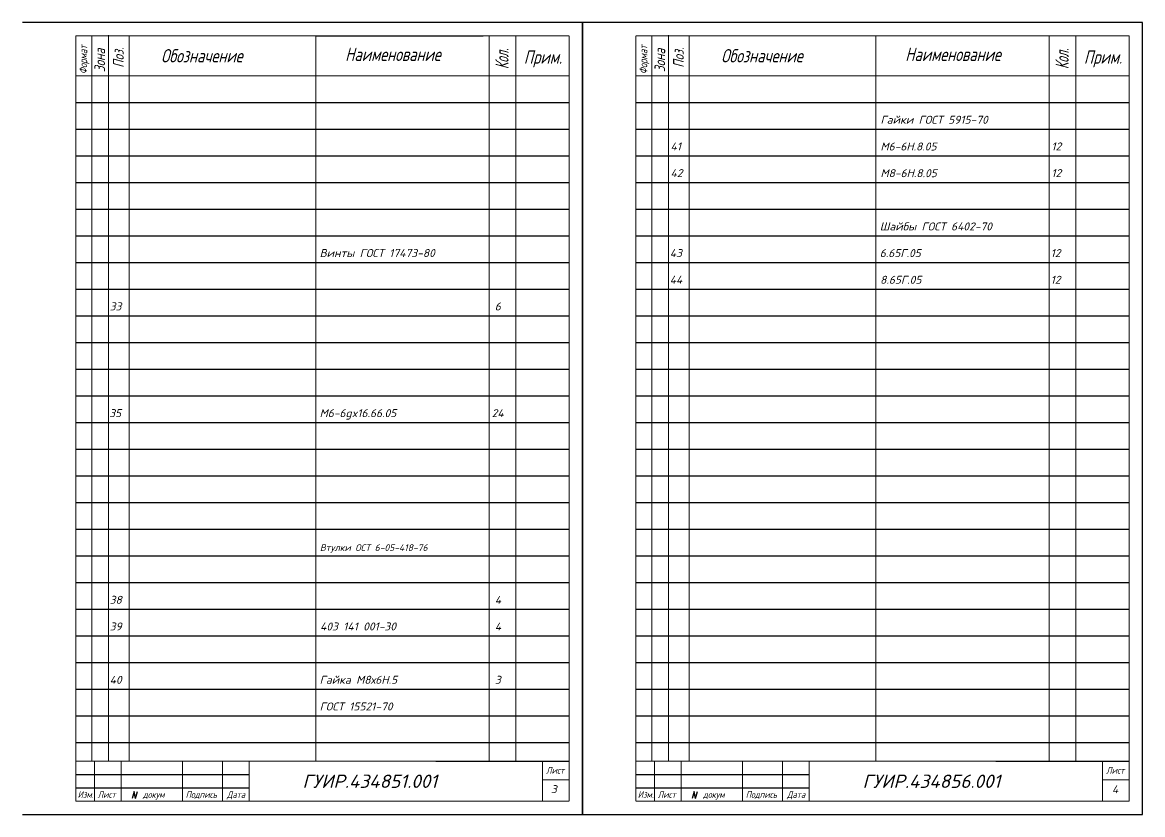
# Model space of a CAD drawing. Header units: millimetres. Extents: x 10739 to 32134, y 609 to 16625.
# Drawn here: x 29675.8 to 30095.8, y 3500 to 3797 of the extents above; entities that cross this region are included whole.
import ezdxf

# ---------------------------------------------------------------- set-up
doc = ezdxf.new("R2010")
doc.units = ezdxf.units.MM
doc.layers.add('A', color=7, linetype='Continuous')
doc.layers.add('Текст', color=3, linetype='Continuous')
doc.styles.add('ADRF1', font='romans', dxfattribs={"oblique": 15})
doc.styles.add('RUS', font='txt.shx', dxfattribs={"width": 0.6, "oblique": 15, "height": 4})

msp = doc.modelspace()

# ---------------------------------------------------------------- linework, layer by layer
at = {"color": 7}
for p, q in [((29785.78758, 3792.03048), (29848.57604, 3792.03048)), ((29695.78758, 3767.03048), (29880.78758, 3767.03048)), ((29905.78758, 3767.03048), (30090.78758, 3767.03048)), ((29695.78758, 3757.03048), (29880.78758, 3757.03048)), ((29905.78758, 3757.03048), (30090.78758, 3757.03048)), ((29695.78758, 3747.03048), (29880.78758, 3747.03048)), ((29905.78758, 3747.03048), (30090.78758, 3747.03048)), ((29695.78758, 3737.03048), (29880.78758, 3737.03048)), ((29905.78758, 3737.03048), (30090.78758, 3737.03048)), ((29695.78758, 3727.03048), (29880.78758, 3727.03048)), ((29905.78758, 3727.03048), (30090.78758, 3727.03048)), ((29695.78758, 3717.03048), (29880.78758, 3717.03048)), ((29905.78758, 3717.03048), (30090.78758, 3717.03048)), ((29695.78758, 3707.03048), (29880.78758, 3707.03048)), ((29905.78758, 3707.03048), (30090.78758, 3707.03048)), ((29695.78758, 3697.03048), (29880.78758, 3697.03048)), ((29905.78758, 3697.03048), (30090.78758, 3697.03048)), ((29695.78758, 3687.03048), (29880.78758, 3687.03048)), ((29905.78758, 3687.03048), (30090.78758, 3687.03048)), ((29695.78758, 3677.03048), (29880.78758, 3677.03048)), ((29905.78758, 3677.03048), (30090.78758, 3677.03048)), ((29695.78758, 3667.03048), (29880.78758, 3667.03048)), ((29905.78758, 3667.03048), (30090.78758, 3667.03048)), ((29695.78758, 3657.03048), (29880.78758, 3657.03048)), ((29905.78758, 3657.03048), (30090.78758, 3657.03048)), ((29695.78758, 3647.03048), (29880.78758, 3647.03048)), ((29905.78758, 3647.03048), (30090.78758, 3647.03048)), ((29695.78758, 3637.03048), (29880.78758, 3637.03048)), ((29905.78758, 3637.03048), (30090.78758, 3637.03048)), ((29695.78758, 3627.03048), (29880.78758, 3627.03048)), ((29905.78758, 3627.03048), (30090.78758, 3627.03048)), ((29695.78758, 3617.03048), (29880.78758, 3617.03048)), ((29905.78758, 3617.03048), (30090.78758, 3617.03048)), ((29695.78758, 3607.03048), (29880.78758, 3607.03048)), ((29905.78758, 3607.03048), (30090.78758, 3607.03048)), ((29695.78758, 3597.03048), (29880.78758, 3597.03048)), ((29905.78758, 3597.03048), (30090.78758, 3597.03048)), ((29695.78758, 3587.03048), (29880.78758, 3587.03048)), ((29905.78758, 3587.03048), (30090.78758, 3587.03048)), ((29695.78758, 3577.03048), (29880.78758, 3577.03048)), ((29905.78758, 3577.03048), (30090.78758, 3577.03048)), ((29695.78758, 3567.03048), (29880.78758, 3567.03048)), ((29905.78758, 3567.03048), (30090.78758, 3567.03048)), ((29695.78758, 3557.03048), (29880.78758, 3557.03048)), ((29905.78758, 3557.03048), (30090.78758, 3557.03048)), ((29695.78758, 3547.03048), (29880.78758, 3547.03048)), ((29905.78758, 3547.03048), (30090.78758, 3547.03048)), ((29695.78758, 3537.03048), (29880.78758, 3537.03048)), ((29905.78758, 3537.03048), (30090.78758, 3537.03048)), ((29695.78758, 3527.03048), (29880.78758, 3527.03048)), ((29905.78758, 3527.03048), (30090.78758, 3527.03048)), ((29830.78758, 3520.03048), (29880.78758, 3520.03048)), ((30040.78758, 3520.03048), (30090.78758, 3520.03048)), ((29695.78758, 3515.03048), (29760.78758, 3515.03048)), ((29905.78758, 3515.03048), (29970.78758, 3515.03048)), ((29695.78758, 3510.03048), (29760.78758, 3510.03048)), ((29717.70652, 3508.65908), (29716.96674, 3506.08915)), ((29718.20001, 3506.07956), (29717.70652, 3508.65908)), ((29718.20001, 3506.07956), (29718.95922, 3508.65731)), ((29905.78758, 3510.03048), (29970.78758, 3510.03048)), ((29927.70652, 3508.65908), (29926.96674, 3506.08915)), ((29928.20001, 3506.07956), (29927.70652, 3508.65908)), ((29928.20001, 3506.07956), (29928.95922, 3508.65731))]:
    msp.add_line(p, q, dxfattribs=at)
at = {"color": 7, "const_width": 0.4}
for points in [[(29880.78758, 3792.03048), (29695.78758, 3792.03048)], [(29695.78758, 3792.03048), (29695.78758, 3505.03048)], [(29701.78758, 3792.03048), (29701.78758, 3520.03048)], [(29708.02818, 3792.30016), (29708.02818, 3520.30016)], [(29715.78758, 3792.03048), (29715.78758, 3520.03048)], [(29785.78758, 3792.03048), (29785.78758, 3520.03048)], [(29850.78758, 3792.03048), (29850.78758, 3520.03048)], [(29860.78758, 3792.03048), (29860.78758, 3520.03048)], [(29880.78758, 3505.03048), (29880.78758, 3792.03048)], [(30090.78758, 3792.03048), (29905.78758, 3792.03048)], [(29905.78758, 3792.03048), (29905.78758, 3505.03048)], [(29911.78758, 3792.03048), (29911.78758, 3520.03048)], [(29918.02818, 3792.30016), (29918.02818, 3520.30016)], [(29925.78758, 3792.03048), (29925.78758, 3520.03048)], [(29995.78758, 3792.03048), (29995.78758, 3520.03048)], [(30060.78758, 3792.03048), (30060.78758, 3520.03048)], [(30070.78758, 3792.03048), (30070.78758, 3520.03048)], [(30090.78758, 3505.03048), (30090.78758, 3792.03048)], [(29695.78758, 3777.03048), (29880.78758, 3777.03048)], [(29905.78758, 3777.03048), (30090.78758, 3777.03048)], [(29695.78758, 3520.03048), (29880.78758, 3520.03048)], [(29702.78758, 3505.03048), (29702.78758, 3520.03048)], [(29712.78758, 3505.03048), (29712.78758, 3520.03048)], [(29735.78758, 3505.03048), (29735.78758, 3520.03048)], [(29750.78758, 3505.03048), (29750.78758, 3520.03048)], [(29760.78758, 3505.03048), (29760.78758, 3520.03048)], [(29870.78758, 3520.03048), (29870.78758, 3505.03048)], [(29905.78758, 3520.03048), (30090.78758, 3520.03048)], [(29912.78758, 3505.03048), (29912.78758, 3520.03048)], [(29922.78758, 3505.03048), (29922.78758, 3520.03048)], [(29945.78758, 3505.03048), (29945.78758, 3520.03048)], [(29960.78758, 3505.03048), (29960.78758, 3520.03048)], [(29970.78758, 3505.03048), (29970.78758, 3520.03048)], [(30080.78758, 3520.03048), (30080.78758, 3505.03048)], [(29870.78758, 3513.03048), (29880.78758, 3513.03048)], [(30080.78758, 3513.03048), (30090.78758, 3513.03048)], [(29695.78758, 3505.03048), (29880.78758, 3505.03048)], [(29905.78758, 3505.03048), (30090.78758, 3505.03048)]]:
    msp.add_lwpolyline(points, dxfattribs=at)
at = {"layer": 'A', "color": 7}
for p, q in [((29885.78758, 3797.03048), (29675.78758, 3797.03048)), ((29885.78758, 3500.03048), (29885.78758, 3797.03048)), ((30095.78758, 3797.03048), (29885.78758, 3797.03048)), ((29885.78758, 3797.03048), (29885.78758, 3500.03048)), ((30095.78758, 3500.03048), (30095.78758, 3797.03048)), ((29675.78758, 3500.03048), (29885.78758, 3500.03048)), ((29885.78758, 3500.03048), (30095.78758, 3500.03048))]:
    msp.add_line(p, q, dxfattribs=at)

# ---------------------------------------------------------------- texts
at = {"color": 7, "style": 'RUS', "oblique": 15, "width": 0.75}
for s, p in [('Лист', (29872.14298, 3515.38161)), ('Лист', (30082.14298, 3515.38161)), ('Изм.', (29696.49262, 3506.29944)), ('Лист', (29703.99262, 3506.29944)), ('докум', (29720.99262, 3506.29944)), ('Подпись', (29736.99262, 3506.29944)), ('Дата', (29752.49262, 3506.29944)), ('Изм.', (29906.49262, 3506.29944)), ('Лист', (29913.99262, 3506.29944)), ('докум', (29930.99262, 3506.29944)), ('Подпись', (29946.99262, 3506.29944)), ('Дата', (29962.49262, 3506.29944))]:
    msp.add_text(s, height=2.5, dxfattribs=at).set_placement(p)
at = {"layer": 'A', "color": 7, "style": 'RUS', "oblique": 15}
for s, height, width, p in [('Формат', 3, 0.75, (29700.08661, 3777.63081)), ('Формат', 3, 0.75, (29910.08661, 3777.63081)), ('Зона', 4, 0.75, (29706.78758, 3778.36381)), ('Поз.', 4, 0.75, (29713.78758, 3780.03048)), ('Кол.', 5, 0.6, (29858.09028, 3779.49641)), ('Зона', 4, 0.75, (29916.78758, 3778.36381)), ('Поз.', 4, 0.75, (29923.78758, 3780.03048)), ('Кол.', 5, 0.6, (30068.09028, 3779.49641))]:
    msp.add_text(s, height=height, rotation=90, dxfattribs=dict(at, width=width)).set_placement(p)
at = {"layer": 'A', "color": 7, "style": 'RUS', "oblique": 15, "width": 0.75}
for s, p in [('Обозначение', (29727.78758, 3782.03048)), ('Наименование', (29796.78758, 3782.5496)), ('Прим.', (29863.78758, 3781.5496)), ('Обозначение', (29937.78758, 3782.03048)), ('Наименование', (30006.78758, 3782.5496)), ('Прим.', (30073.78758, 3781.5496))]:
    msp.add_text(s, height=5, dxfattribs=at).set_placement(p)
at = {"layer": 'Текст', "color": 7, "style": 'ADRF1', "oblique": 15}
for s, height, p in [('Гайки ГОСТ 5915-70', 3, (29997.51169, 3759.03048)), ('41', 3, (29918.78758, 3749.03048)), ('M6-6H.8.05', 3, (29997.50597, 3749.00288)), ('12', 3, (30061.57815, 3749.03048)), ('42', 3, (29918.78758, 3739.03048)), ('M8-6H.8.05', 3, (29997.50597, 3739.00288)), ('12', 3, (30061.57815, 3739.03048)), ('Шайбы ГОСТ 6402-70', 3, (29997.22927, 3719.03048)), ('Винты ГОСТ 17473-80', 3, (29787.22927, 3709.05807)), ('43', 3, (29918.51353, 3709.03048)), ('6.65Г.05', 3, (29997.22927, 3709.03048)), ('12', 3, (30061.28833, 3709.03048)), ('44', 3, (29918.49776, 3699.03048)), ('8.65Г.05', 3, (29997.37119, 3699.03048)), ('12', 3, (30061.28833, 3699.03048)), ('33', 3, (29708.52388, 3689.05807)), ('6', 3, (29852.88566, 3689.03048)), ('35', 3, (29708.32503, 3649.03048)), ('M6-6gx16.66.05', 3, (29787.21615, 3649.03048)), ('24', 3, (29851.72503, 3649.03048)), ('Втулки ОСТ 6-05-418-76', 2.5, (29787.32232, 3598.87805)), ('38', 3, (29708.49991, 3579.03836)), ('4', 3, (29852.90142, 3579.03048)), ('39', 3, (29708.50811, 3569.05807)), ('403 141 001-30', 3, (29787.39533, 3569.05807)), ('4', 3, (29852.90142, 3569.03048)), ('40', 3, (29708.50811, 3549.05807)), ('Гайка М8х6Н.5', 3, (29787.22188, 3549.0699)), ('3', 3, (29852.94257, 3549.05807)), ('ГОСТ 15521-70', 3, (29787.22188, 3539.05807)), ('ГУИР.434851.001', 5, (29780.78758, 3510.03048)), ('ГУИР.434856.001', 5, (29990.78758, 3510.03048)), ('3', 3, (29873.94257, 3508.05807)), ('4', 3, (30084.30335, 3508.03048))]:
    msp.add_text(s, height=height, dxfattribs=at).set_placement(p)

doc.saveas('drawing.dxf')
